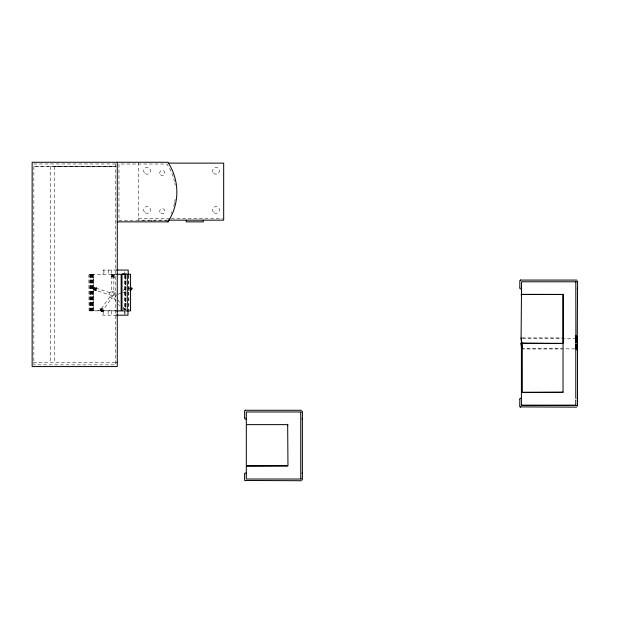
<?xml version="1.0" encoding="UTF-8"?>
<svg xmlns="http://www.w3.org/2000/svg" width="643" height="643" viewBox="0 0 643 643"><rect width="100%" height="100%" fill="white"/><g stroke="black" fill="none" stroke-linecap="round" stroke-linejoin="round"><path stroke-width="0.48" stroke-dasharray="3.21 2.41" d="M116.303 294.767L115.627 296.857L113.843 298.151L111.641 298.151L109.857 296.857L109.181 294.767L109.857 292.669L111.641 291.375L111.641 275.871L112.453 274.81L113.522 275.1L113.843 275.871L113.843 291.375L115.627 292.669M170.974 213.347L171.705 211.844M109.857 296.857L100.75 309.396L100.991 310.939L102.526 310.69L111.641 298.151M101.168 309.781L101.184 310.296M122.998 290.274L127.603 288.779M128.52 288.482L130.368 287.879M118.143 294.164L121.832 292.967M122.757 292.669L129.203 290.572M112.734 276.048L112.613 276.594M95.043 288.803L95.043 289.358M101.232 309.757L101.305 310.296M60.699 166.505L54.486 166.529L115.571 166.449M116.214 166.449L33.854 166.529L116.214 166.529M138.55 218.451L170.226 218.451M171.215 218.451L222.687 218.451M168.345 220.155L138.55 220.155L138.55 163.129M166.891 220.67L118.971 220.67L118.971 164.013L166.891 164.013L168.643 166.883M116.769 270.068L103.057 270.068L103.057 274.272M117.5 274.272L89.602 274.304L88.847 275.083L89.072 310.553L115.636 310.786M128.946 287.14L129.428 287.14M128.946 288.233L129.428 288.233M128.946 289.334L129.428 289.334M128.946 290.427L129.428 290.427M111.641 291.375L113.843 291.375M122.998 308.343L125.465 308.343M122.998 309.436L125.465 309.436M89.843 310.874L117.5 310.874M116.52 315.183L102.816 315.183L102.816 310.931M522.108 337.896L562.119 337.896M522.51 338.339L574.898 338.339M574.906 348.884L522.847 348.884L562.078 348.852M33.315 362.306L116.11 362.306M109.857 292.669L95.116 287.879L93.725 288.586L94.433 289.977L109.181 294.767M117.902 299.992L119.606 302.347M123.03 307.049L124.734 309.396M113.843 298.151L115.547 300.506M118.4 304.42L119.534 305.988M169.519 168.313L171.705 172.838A50.033 50.033 0 0 1 174.462 181.422M151.322 220.155L151.322 221.859M128.865 275.26L128.865 309.886M128.721 275.26L128.721 309.886M125.956 275.26L125.956 309.886M125.755 275.26L125.755 309.886M125.739 275.831L125.739 309.476M125.409 276.08L125.409 310.006M124.983 275.26L124.983 309.886M125.015 311.783L125.015 314.331M124.838 275.26L124.838 309.886M124.798 271.748L124.798 274.272M124.549 310.931L124.549 314.331M112.951 275.775L112.951 276.868M112.509 275.775L112.509 276.868M112.388 276.048L112.388 276.594M112.276 276.048L112.276 276.594M112.163 276.048L112.163 276.594M111.528 270.068L111.528 274.272M111.279 310.931L111.279 315.183M108.37 270.068L108.37 274.272M108.12 310.931L108.12 315.183M103.909 270.068L103.909 274.272M103.668 310.931L103.668 315.183M101.53 309.476L101.53 310.569M101.08 309.476L101.08 310.569M100.847 309.749L100.847 310.296M100.742 309.749L100.742 310.296M95.26 288.53L95.26 289.631M94.818 288.53L94.818 289.631M94.698 288.803L94.698 289.358M94.585 288.803L94.585 289.358M94.481 288.803L94.481 289.358M93.018 274.272L93.018 310.874M92.745 274.272L92.745 310.874M92.391 274.272L92.391 310.874M91.981 274.272L91.981 310.874M91.539 274.272L91.539 310.874M91.097 274.272L91.097 310.874M90.687 274.272L90.687 310.874M90.333 274.272L90.333 310.874M90.068 274.272L90.068 310.874M89.899 274.272L89.899 310.874M54.486 166.513L54.486 362.306M50.226 166.529L50.226 362.306M102.526 310.69A1.101 1.101 0 0 1 100.991 310.939A1.101 1.101 0 0 1 100.75 309.396M111.641 275.871A1.101 1.101 0 0 1 112.742 274.77A1.101 1.101 0 0 1 113.843 275.871M94.433 289.977A1.101 1.101 0 0 1 93.725 288.586A1.101 1.101 0 0 1 95.116 287.879M175.177 199.322A50.033 50.033 0 0 1 174.671 202.28M174.462 203.26A50.033 50.033 0 0 1 173.433 207.134M174.856 183.384A50.033 50.033 0 0 1 175.177 185.361M115.571 163.973L33.854 163.973L33.854 364.862L115.571 364.862L115.571 163.973M114.374 274.674L111.086 274.674L111.086 275.775L114.374 275.775L114.374 274.674M113.393 276.048L112.067 276.048L112.067 276.594L113.393 276.594L113.393 276.048M114.374 276.868L111.086 276.868L111.086 277.961L114.374 277.961L114.374 276.868M96.683 287.437L93.396 287.437L93.396 288.53L96.683 288.53L96.683 287.437M95.703 288.803L94.376 288.803L94.376 289.358L95.703 289.358L95.703 288.803M96.683 289.631L93.396 289.631L93.396 290.724L96.683 290.724L96.683 289.631M102.944 308.375L99.657 308.375L99.657 309.476L102.944 309.476L102.944 308.375M101.964 309.749L100.638 309.749L100.638 310.296L101.964 310.296L101.964 309.749M102.944 310.569L99.657 310.569L99.657 311.662L102.944 311.662L102.944 310.569M114.558 293.714L114.221 293.28A2.098 2.098 0 0 0 110.926 295.812L111.263 296.246A2.098 2.098 0 0 0 114.558 293.714M93.227 310.874L93.243 274.272L93.187 310.874M112.195 295.716A1.093 1.093 0 0 0 113.835 294.767A1.093 1.093 0 0 0 112.195 293.811A1.093 1.093 0 0 0 112.195 295.716M213.605 173.192A3.408 3.408 0 0 0 219.303 171.665A3.408 3.408 0 0 0 215.132 167.501A3.408 3.408 0 0 0 213.605 173.192M214.312 212.889A3.408 3.408 0 0 0 219.416 209.939A3.408 3.408 0 0 0 214.312 206.99A3.408 3.408 0 0 0 214.312 212.889M145.358 212.889A3.408 3.408 0 0 0 150.47 209.939A3.408 3.408 0 0 0 145.358 206.99A3.408 3.408 0 0 0 145.358 212.889M145.358 173.739A3.408 3.408 0 0 0 150.47 170.789A3.408 3.408 0 0 0 145.358 167.839A3.408 3.408 0 0 0 145.358 173.739M160.477 174.719A2.556 2.556 0 0 0 164.745 173.578A2.556 2.556 0 0 0 161.618 170.451A2.556 2.556 0 0 0 160.477 174.719M161.007 213.428A2.556 2.556 0 0 0 164.833 211.217A2.556 2.556 0 0 0 161.007 209.007A2.556 2.556 0 0 0 161.007 213.428"/><path stroke-width="0.96" d="M521.867 391.925L521.867 344.158M521.867 348.884L521.103 343L562.754 343.434L521.931 343.563M302.379 479.927L302.403 411.174M577.599 343.724L577.173 344.463M577.35 344.326L577.35 350.202L577.486 349.792M521.409 347.308L521.103 343L522.229 343.241M520.669 280.075L520.066 280.324A0.852 0.852 0 0 1 520.669 280.075L576.747 280.075M121.688 274.159L125.53 274.288M521.465 342.952L521.851 343.33L521.103 337.896L521.521 288.892L520.669 288.892A0.852 0.852 0 0 1 519.93 287.614M577.486 349.655L576.964 349.896L576.747 348.836L575.895 348.836L575.895 344.576M245.538 410.266L244.879 410.515A0.852 0.852 0 0 1 245.481 410.266L301.551 410.266M168.595 163.129L223.676 163.129L223.676 220.155L168.595 220.155M117.275 221.859L168.345 221.859L168.345 220.155M116.729 270.068L128.198 270.068L128.198 274.272M126.607 273.966L122.66 273.966L121.985 274.561L121.961 310.376M116.729 274.272L120.723 274.272M126.944 274.272L130.569 274.272L130.569 310.874L116.479 310.931M576.747 281.779L521.521 281.779L521.521 294.824M519.817 287.188L519.817 280.927M131.751 288.233L132.233 288.233M563.115 294.406L521.521 294.406L521.103 294.864L521.473 294.43L562.93 294.486M116.479 315.183L127.957 315.183L127.957 310.931M577.06 344.343L577.486 344.343L577.486 406.239M575.911 348.498L575.806 281.811M116.64 362.306L117.275 362.306M522.237 392.407L563.091 392.278L521.971 392.351L521.931 343.434M521.409 398.33L520.557 398.33A0.852 0.852 0 0 0 519.817 399.608M519.817 400.026L519.705 406.288M521.336 404.769L521.754 404.769L521.336 405.05M521.754 405.194L575.381 405.194M576.634 405.444L521.409 405.444L521.409 342.639M520.557 407.14L520.5 407.115A0.852 0.852 0 0 1 519.954 406.89L576.634 407.14M301.551 411.97L246.333 411.97L246.317 479.027L301.551 479.027M244.629 417.379L244.629 411.118M246.333 419.083L245.481 419.083A0.852 0.852 0 0 1 244.879 417.628M246.687 424.629L287.542 424.629L287.968 425.055M246.317 473.063L245.465 473.063A0.852 0.852 0 0 0 244.726 474.341M301.977 473.063L302.403 473.063M301.551 480.723L244.862 480.474A0.852 0.852 0 0 0 245.465 480.723L245.522 480.723M287.662 424.276L287.968 465.91M577.06 342.759L577.486 343.491M521.835 343.129L522.229 343.683L521.786 343.073M577.454 337.382L577.237 337.012L577.237 342.888L577.599 280.983M577.454 337.318L576.634 337.535L576.634 338.387L575.782 338.387L575.782 342.639M521.521 344.576L521.867 348.088M521.103 337.896L521.505 342.968M575.999 335.839L575.999 338.845M575.927 335.879L575.927 338.877M575.782 344.343L575.782 398.33M575.782 400.026L575.782 405.444M563.18 295.209L563.18 343.081M563.035 294.446L563.035 391.997M521.521 342.791L521.521 348.884M300.739 412.284L300.739 478.681M244.613 474.767L244.613 479.871M203.317 220.155L203.317 221.859L186.293 221.859L186.293 220.155M127.314 274.754L127.314 310.376M121.342 274.842L121.342 310.473M121.302 274.81L121.302 310.432M117.275 162.277L117.275 366.566L32.15 366.566L32.15 162.277L167.903 162.277A54.044 54.044 0 0 1 167.903 221.859M577.599 288.04A0.852 0.852 0 0 1 577.173 288.779M577.06 398.443A0.852 0.852 0 0 1 577.486 399.182M302.403 418.231A0.852 0.852 0 0 1 301.977 418.971M130.368 287.879A1.101 1.101 0 0 1 131.751 288.586A1.101 1.101 0 0 1 131.043 289.977M287.558 465.845L246.695 465.958L287.558 465.845"/></g></svg>
